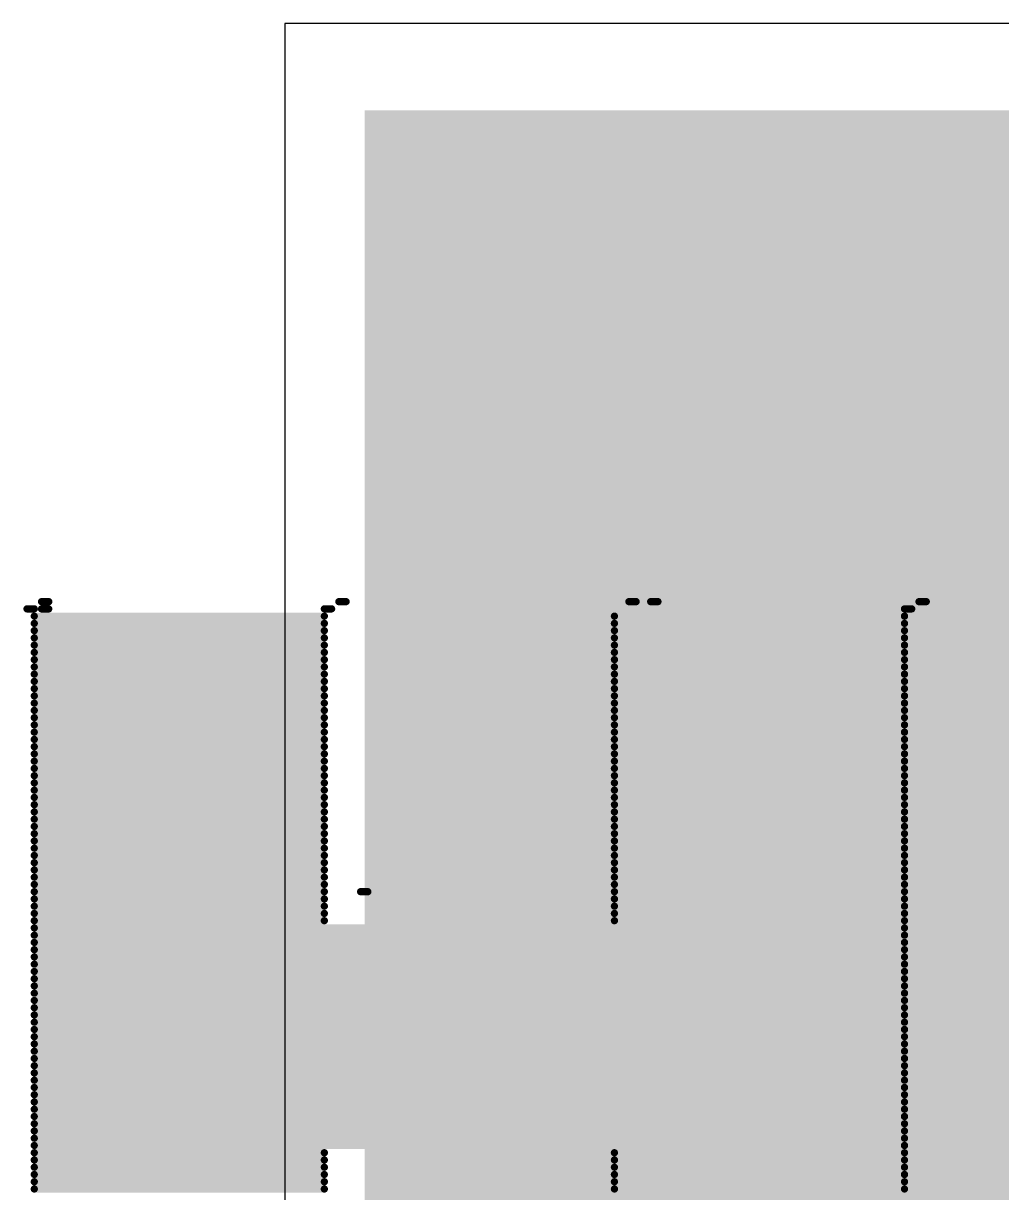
# Model space of a CAD drawing. Header units: inches. Extents: x -5 to 433, y -20 to 71.
# Drawn here: x 9.143 to 12.569, y 53.156 to 57.252 of the extents above; entities that cross this region are included whole.
import ezdxf

# ---------------------------------------------------------------- set-up
doc = ezdxf.new("R2010")
doc.units = ezdxf.units.IN
doc.layers.add('Bottom Overlay', color=54, linetype='Continuous')
doc.layers.add('Top Layer', color=1, linetype='Continuous')

msp = doc.modelspace()

# ---------------------------------------------------------------- hatches: boundary and pattern name
at = {"layer": 'Top Layer'}
for points in [[(10.3378, 55.626), (76.581, 55.626), (76.581, 56.9468), (10.3378, 56.9468)], [(10.3378, 7.1882), (15.6972, 7.1882), (15.6972, 56.9468), (10.3378, 56.9468)]]:
    msp.add_hatch(color=1, dxfattribs=at).paths.add_polyline_path(points)

# ---------------------------------------------------------------- linework, layer by layer
at = {"layer": 'Bottom Overlay', "const_width": 0.0254}
for points in [[(9.1554, 55.2006), (9.1808, 55.2006)], [(9.2062, 55.226), (9.2316, 55.226)], [(9.2062, 55.2006), (9.2316, 55.2006)], [(10.1968, 55.2006), (10.2222, 55.2006)], [(10.2476, 55.226), (10.273, 55.226)], [(11.2636, 55.226), (11.289, 55.226)], [(11.3398, 55.226), (11.3652, 55.226)], [(12.2288, 55.2006), (12.2542, 55.2006)], [(12.2796, 55.226), (12.305, 55.226)], [(9.1808, 55.1752), (10.1968, 55.1752)], [(11.2128, 55.1752), (12.2288, 55.1752)], [(9.1808, 55.1498), (10.1968, 55.1498)], [(9.1808, 55.1244), (10.1968, 55.1244)], [(11.2128, 55.1498), (12.2288, 55.1498)], [(11.2128, 55.1244), (12.2288, 55.1244)], [(9.1808, 55.099), (10.1968, 55.099)], [(11.2128, 55.099), (12.2288, 55.099)], [(9.1808, 55.0736), (10.1968, 55.0736)], [(9.1808, 55.0482), (10.1968, 55.0482)], [(11.2128, 55.0736), (12.2288, 55.0736)], [(11.2128, 55.0482), (12.2288, 55.0482)], [(9.1808, 55.0228), (10.1968, 55.0228)], [(9.1808, 54.9974), (10.1968, 54.9974)], [(11.2128, 55.0228), (12.2288, 55.0228)], [(11.2128, 54.9974), (12.2288, 54.9974)], [(9.1808, 54.972), (10.1968, 54.972)], [(11.2128, 54.972), (12.2288, 54.972)], [(9.1808, 54.9466), (10.1968, 54.9466)], [(9.1808, 54.9212), (10.1968, 54.9212)], [(11.2128, 54.9466), (12.2288, 54.9466)], [(11.2128, 54.9212), (12.2288, 54.9212)], [(9.1808, 54.8958), (10.1968, 54.8958)], [(9.1808, 54.8704), (10.1968, 54.8704)], [(11.2128, 54.8958), (12.2288, 54.8958)], [(11.2128, 54.8704), (12.2288, 54.8704)], [(9.1808, 54.845), (10.1968, 54.845)], [(11.2128, 54.845), (12.2288, 54.845)], [(9.1808, 54.8196), (10.1968, 54.8196)], [(9.1808, 54.7942), (10.1968, 54.7942)], [(11.2128, 54.8196), (12.2288, 54.8196)], [(11.2128, 54.7942), (12.2288, 54.7942)], [(9.1808, 54.7688), (10.1968, 54.7688)], [(11.2128, 54.7688), (12.2288, 54.7688)], [(9.1808, 54.7434), (10.1968, 54.7434)], [(9.1808, 54.718), (10.1968, 54.718)], [(11.2128, 54.7434), (12.2288, 54.7434)], [(11.2128, 54.718), (12.2288, 54.718)], [(9.1808, 54.6926), (10.1968, 54.6926)], [(9.1808, 54.6672), (10.1968, 54.6672)], [(11.2128, 54.6926), (12.2288, 54.6926)], [(11.2128, 54.6672), (12.2288, 54.6672)], [(9.1808, 54.6418), (10.1968, 54.6418)], [(11.2128, 54.6418), (12.2288, 54.6418)], [(9.1808, 54.6164), (10.1968, 54.6164)], [(9.1808, 54.591), (10.1968, 54.591)], [(11.2128, 54.6164), (12.2288, 54.6164)], [(11.2128, 54.591), (12.2288, 54.591)], [(9.1808, 54.5656), (10.1968, 54.5656)], [(11.2128, 54.5656), (12.2288, 54.5656)], [(9.1808, 54.5402), (10.1968, 54.5402)], [(9.1808, 54.5148), (10.1968, 54.5148)], [(11.2128, 54.5402), (12.2288, 54.5402)], [(11.2128, 54.5148), (12.2288, 54.5148)], [(9.1808, 54.4894), (10.1968, 54.4894)], [(9.1808, 54.464), (10.1968, 54.464)], [(11.2128, 54.4894), (12.2288, 54.4894)], [(11.2128, 54.464), (12.2288, 54.464)], [(9.1808, 54.4386), (10.1968, 54.4386)], [(11.2128, 54.4386), (12.2288, 54.4386)], [(9.1808, 54.4132), (10.1968, 54.4132)], [(9.1808, 54.3878), (10.1968, 54.3878)], [(11.2128, 54.4132), (12.2288, 54.4132)], [(11.2128, 54.3878), (12.2288, 54.3878)], [(9.1808, 54.3624), (10.1968, 54.3624)], [(11.2128, 54.3624), (12.2288, 54.3624)], [(9.1808, 54.337), (10.1968, 54.337)], [(9.1808, 54.3116), (10.1968, 54.3116)], [(11.2128, 54.337), (12.2288, 54.337)], [(11.2128, 54.3116), (12.2288, 54.3116)], [(9.1808, 54.2862), (10.1968, 54.2862)], [(9.1808, 54.2608), (10.1968, 54.2608)], [(11.2128, 54.2862), (12.2288, 54.2862)], [(11.2128, 54.2608), (12.2288, 54.2608)], [(9.1808, 54.2354), (10.1968, 54.2354)], [(11.2128, 54.2354), (12.2288, 54.2354)], [(9.1808, 54.21), (10.1968, 54.21)], [(9.1808, 54.1846), (10.1968, 54.1846)], [(10.3238, 54.21), (10.3492, 54.21)], [(11.2128, 54.21), (12.2288, 54.21)], [(11.2128, 54.1846), (12.2288, 54.1846)], [(9.1808, 54.1592), (10.1968, 54.1592)], [(9.1808, 54.1338), (10.1968, 54.1338)], [(11.2128, 54.1592), (12.2288, 54.1592)], [(11.2128, 54.1338), (12.2288, 54.1338)], [(9.1808, 54.1084), (10.1968, 54.1084)], [(11.2128, 54.1084), (12.2288, 54.1084)], [(9.1808, 54.083), (12.2288, 54.083)], [(9.1808, 54.0576), (12.2288, 54.0576)], [(9.1808, 54.0322), (12.2288, 54.0322)], [(9.1808, 54.0068), (12.2288, 54.0068)], [(9.1808, 53.9814), (12.2288, 53.9814)], [(9.1808, 53.956), (12.2288, 53.956)], [(9.1808, 53.9306), (12.2288, 53.9306)], [(9.1808, 53.9052), (12.2288, 53.9052)], [(9.1808, 53.8798), (12.2288, 53.8798)], [(9.1808, 53.8544), (12.2288, 53.8544)], [(9.1808, 53.829), (12.2288, 53.829)], [(9.1808, 53.8036), (12.2288, 53.8036)], [(9.1808, 53.7782), (12.2288, 53.7782)], [(9.1808, 53.7528), (12.2288, 53.7528)], [(9.1808, 53.7274), (12.2288, 53.7274)], [(9.1808, 53.702), (12.2288, 53.702)], [(9.1808, 53.6766), (12.2288, 53.6766)], [(9.1808, 53.6512), (12.2288, 53.6512)], [(9.1808, 53.6258), (12.2288, 53.6258)], [(9.1808, 53.6004), (12.2288, 53.6004)], [(9.1808, 53.575), (12.2288, 53.575)], [(9.1808, 53.5496), (12.2288, 53.5496)], [(9.1808, 53.5242), (12.2288, 53.5242)], [(9.1808, 53.4988), (12.2288, 53.4988)], [(9.1808, 53.4734), (12.2288, 53.4734)], [(9.1808, 53.448), (12.2288, 53.448)], [(9.1808, 53.4226), (12.2288, 53.4226)], [(9.1808, 53.3972), (12.2288, 53.3972)], [(9.1808, 53.3718), (12.2288, 53.3718)], [(9.1808, 53.3464), (12.2288, 53.3464)], [(9.1808, 53.321), (12.2288, 53.321)], [(9.1808, 53.2956), (10.1968, 53.2956)], [(11.2128, 53.2956), (12.2288, 53.2956)], [(9.1808, 53.2702), (10.1968, 53.2702)], [(9.1808, 53.2448), (10.1968, 53.2448)], [(11.2128, 53.2702), (12.2288, 53.2702)], [(11.2128, 53.2448), (12.2288, 53.2448)], [(9.1808, 53.2194), (10.1968, 53.2194)], [(9.1808, 53.194), (10.1968, 53.194)], [(11.2128, 53.2194), (12.2288, 53.2194)], [(11.2128, 53.194), (12.2288, 53.194)], [(9.1808, 53.1686), (10.1968, 53.1686)], [(11.2128, 53.1686), (12.2288, 53.1686)]]:
    msp.add_lwpolyline(points, dxfattribs=at)
at = {"layer": 'Bottom Overlay', "const_width": 0.0127}
for points in [[(9.1491, 55.2006, 1), (9.1618, 55.2006, 1)], [(9.1745, 55.2006, 1), (9.1872, 55.2006, 1)], [(9.1999, 55.226, 1), (9.2126, 55.226, 1)], [(9.1999, 55.2006, 1), (9.2126, 55.2006, 1)], [(9.2253, 55.226, 1), (9.238, 55.226, 1)], [(9.2253, 55.2006, 1), (9.238, 55.2006, 1)], [(10.1905, 55.2006, 1), (10.2032, 55.2006, 1)], [(10.2159, 55.2006, 1), (10.2286, 55.2006, 1)], [(10.2413, 55.226, 1), (10.254, 55.226, 1)], [(10.2667, 55.226, 1), (10.2794, 55.226, 1)], [(11.2573, 55.226, 1), (11.27, 55.226, 1)], [(11.2827, 55.226, 1), (11.2954, 55.226, 1)], [(11.3335, 55.226, 1), (11.3462, 55.226, 1)], [(11.3589, 55.226, 1), (11.3716, 55.226, 1)], [(12.2225, 55.2006, 1), (12.2352, 55.2006, 1)], [(12.2479, 55.2006, 1), (12.2606, 55.2006, 1)], [(12.2733, 55.226, 1), (12.286, 55.226, 1)], [(12.2987, 55.226, 1), (12.3114, 55.226, 1)], [(9.1745, 55.1752, 1), (9.1872, 55.1752, 1)], [(10.1905, 55.1752, 1), (10.2032, 55.1752, 1)], [(11.2065, 55.1752, 1), (11.2192, 55.1752, 1)], [(12.2225, 55.1752, 1), (12.2352, 55.1752, 1)], [(9.1745, 55.1498, 1), (9.1872, 55.1498, 1)], [(9.1745, 55.1244, 1), (9.1872, 55.1244, 1)], [(10.1905, 55.1498, 1), (10.2032, 55.1498, 1)], [(10.1905, 55.1244, 1), (10.2032, 55.1244, 1)], [(11.2065, 55.1498, 1), (11.2192, 55.1498, 1)], [(11.2065, 55.1244, 1), (11.2192, 55.1244, 1)], [(12.2225, 55.1498, 1), (12.2352, 55.1498, 1)], [(12.2225, 55.1244, 1), (12.2352, 55.1244, 1)], [(9.1745, 55.099, 1), (9.1872, 55.099, 1)], [(10.1905, 55.099, 1), (10.2032, 55.099, 1)], [(11.2065, 55.099, 1), (11.2192, 55.099, 1)], [(12.2225, 55.099, 1), (12.2352, 55.099, 1)], [(9.1745, 55.0736, 1), (9.1872, 55.0736, 1)], [(9.1745, 55.0482, 1), (9.1872, 55.0482, 1)], [(10.1905, 55.0736, 1), (10.2032, 55.0736, 1)], [(10.1905, 55.0482, 1), (10.2032, 55.0482, 1)], [(11.2065, 55.0736, 1), (11.2192, 55.0736, 1)], [(11.2065, 55.0482, 1), (11.2192, 55.0482, 1)], [(12.2225, 55.0736, 1), (12.2352, 55.0736, 1)], [(12.2225, 55.0482, 1), (12.2352, 55.0482, 1)], [(9.1745, 55.0228, 1), (9.1872, 55.0228, 1)], [(9.1745, 54.9974, 1), (9.1872, 54.9974, 1)], [(10.1905, 55.0228, 1), (10.2032, 55.0228, 1)], [(10.1905, 54.9974, 1), (10.2032, 54.9974, 1)], [(11.2065, 55.0228, 1), (11.2192, 55.0228, 1)], [(11.2065, 54.9974, 1), (11.2192, 54.9974, 1)], [(12.2225, 55.0228, 1), (12.2352, 55.0228, 1)], [(12.2225, 54.9974, 1), (12.2352, 54.9974, 1)], [(9.1745, 54.972, 1), (9.1872, 54.972, 1)], [(10.1905, 54.972, 1), (10.2032, 54.972, 1)], [(11.2065, 54.972, 1), (11.2192, 54.972, 1)], [(12.2225, 54.972, 1), (12.2352, 54.972, 1)], [(9.1745, 54.9466, 1), (9.1872, 54.9466, 1)], [(9.1745, 54.9212, 1), (9.1872, 54.9212, 1)], [(10.1905, 54.9466, 1), (10.2032, 54.9466, 1)], [(10.1905, 54.9212, 1), (10.2032, 54.9212, 1)], [(11.2065, 54.9466, 1), (11.2192, 54.9466, 1)], [(11.2065, 54.9212, 1), (11.2192, 54.9212, 1)], [(12.2225, 54.9466, 1), (12.2352, 54.9466, 1)], [(12.2225, 54.9212, 1), (12.2352, 54.9212, 1)], [(9.1745, 54.8958, 1), (9.1872, 54.8958, 1)], [(9.1745, 54.8704, 1), (9.1872, 54.8704, 1)], [(10.1905, 54.8958, 1), (10.2032, 54.8958, 1)], [(10.1905, 54.8704, 1), (10.2032, 54.8704, 1)], [(11.2065, 54.8958, 1), (11.2192, 54.8958, 1)], [(11.2065, 54.8704, 1), (11.2192, 54.8704, 1)], [(12.2225, 54.8958, 1), (12.2352, 54.8958, 1)], [(12.2225, 54.8704, 1), (12.2352, 54.8704, 1)], [(9.1745, 54.845, 1), (9.1872, 54.845, 1)], [(10.1905, 54.845, 1), (10.2032, 54.845, 1)], [(11.2065, 54.845, 1), (11.2192, 54.845, 1)], [(12.2225, 54.845, 1), (12.2352, 54.845, 1)], [(9.1745, 54.8196, 1), (9.1872, 54.8196, 1)], [(9.1745, 54.7942, 1), (9.1872, 54.7942, 1)], [(10.1905, 54.8196, 1), (10.2032, 54.8196, 1)], [(10.1905, 54.7942, 1), (10.2032, 54.7942, 1)], [(11.2065, 54.8196, 1), (11.2192, 54.8196, 1)], [(11.2065, 54.7942, 1), (11.2192, 54.7942, 1)], [(12.2225, 54.8196, 1), (12.2352, 54.8196, 1)], [(12.2225, 54.7942, 1), (12.2352, 54.7942, 1)], [(9.1745, 54.7688, 1), (9.1872, 54.7688, 1)], [(10.1905, 54.7688, 1), (10.2032, 54.7688, 1)], [(11.2065, 54.7688, 1), (11.2192, 54.7688, 1)], [(12.2225, 54.7688, 1), (12.2352, 54.7688, 1)], [(9.1745, 54.7434, 1), (9.1872, 54.7434, 1)], [(9.1745, 54.718, 1), (9.1872, 54.718, 1)], [(10.1905, 54.7434, 1), (10.2032, 54.7434, 1)], [(10.1905, 54.718, 1), (10.2032, 54.718, 1)], [(11.2065, 54.7434, 1), (11.2192, 54.7434, 1)], [(11.2065, 54.718, 1), (11.2192, 54.718, 1)], [(12.2225, 54.7434, 1), (12.2352, 54.7434, 1)], [(12.2225, 54.718, 1), (12.2352, 54.718, 1)], [(9.1745, 54.6926, 1), (9.1872, 54.6926, 1)], [(9.1745, 54.6672, 1), (9.1872, 54.6672, 1)], [(10.1905, 54.6926, 1), (10.2032, 54.6926, 1)], [(10.1905, 54.6672, 1), (10.2032, 54.6672, 1)], [(11.2065, 54.6926, 1), (11.2192, 54.6926, 1)], [(11.2065, 54.6672, 1), (11.2192, 54.6672, 1)], [(12.2225, 54.6926, 1), (12.2352, 54.6926, 1)], [(12.2225, 54.6672, 1), (12.2352, 54.6672, 1)], [(9.1745, 54.6418, 1), (9.1872, 54.6418, 1)], [(10.1905, 54.6418, 1), (10.2032, 54.6418, 1)], [(11.2065, 54.6418, 1), (11.2192, 54.6418, 1)], [(12.2225, 54.6418, 1), (12.2352, 54.6418, 1)], [(9.1745, 54.6164, 1), (9.1872, 54.6164, 1)], [(9.1745, 54.591, 1), (9.1872, 54.591, 1)], [(10.1905, 54.6164, 1), (10.2032, 54.6164, 1)], [(10.1905, 54.591, 1), (10.2032, 54.591, 1)], [(11.2065, 54.6164, 1), (11.2192, 54.6164, 1)], [(11.2065, 54.591, 1), (11.2192, 54.591, 1)], [(12.2225, 54.6164, 1), (12.2352, 54.6164, 1)], [(12.2225, 54.591, 1), (12.2352, 54.591, 1)], [(9.1745, 54.5656, 1), (9.1872, 54.5656, 1)], [(10.1905, 54.5656, 1), (10.2032, 54.5656, 1)], [(11.2065, 54.5656, 1), (11.2192, 54.5656, 1)], [(12.2225, 54.5656, 1), (12.2352, 54.5656, 1)], [(9.1745, 54.5402, 1), (9.1872, 54.5402, 1)], [(9.1745, 54.5148, 1), (9.1872, 54.5148, 1)], [(10.1905, 54.5402, 1), (10.2032, 54.5402, 1)], [(10.1905, 54.5148, 1), (10.2032, 54.5148, 1)], [(11.2065, 54.5402, 1), (11.2192, 54.5402, 1)], [(11.2065, 54.5148, 1), (11.2192, 54.5148, 1)], [(12.2225, 54.5402, 1), (12.2352, 54.5402, 1)], [(12.2225, 54.5148, 1), (12.2352, 54.5148, 1)], [(9.1745, 54.4894, 1), (9.1872, 54.4894, 1)], [(9.1745, 54.464, 1), (9.1872, 54.464, 1)], [(10.1905, 54.4894, 1), (10.2032, 54.4894, 1)], [(10.1905, 54.464, 1), (10.2032, 54.464, 1)], [(11.2065, 54.4894, 1), (11.2192, 54.4894, 1)], [(11.2065, 54.464, 1), (11.2192, 54.464, 1)], [(12.2225, 54.4894, 1), (12.2352, 54.4894, 1)], [(12.2225, 54.464, 1), (12.2352, 54.464, 1)], [(9.1745, 54.4386, 1), (9.1872, 54.4386, 1)], [(10.1905, 54.4386, 1), (10.2032, 54.4386, 1)], [(11.2065, 54.4386, 1), (11.2192, 54.4386, 1)], [(12.2225, 54.4386, 1), (12.2352, 54.4386, 1)], [(9.1745, 54.4132, 1), (9.1872, 54.4132, 1)], [(9.1745, 54.3878, 1), (9.1872, 54.3878, 1)], [(10.1905, 54.4132, 1), (10.2032, 54.4132, 1)], [(10.1905, 54.3878, 1), (10.2032, 54.3878, 1)], [(11.2065, 54.4132, 1), (11.2192, 54.4132, 1)], [(11.2065, 54.3878, 1), (11.2192, 54.3878, 1)], [(12.2225, 54.4132, 1), (12.2352, 54.4132, 1)], [(12.2225, 54.3878, 1), (12.2352, 54.3878, 1)], [(9.1745, 54.3624, 1), (9.1872, 54.3624, 1)], [(10.1905, 54.3624, 1), (10.2032, 54.3624, 1)], [(11.2065, 54.3624, 1), (11.2192, 54.3624, 1)], [(12.2225, 54.3624, 1), (12.2352, 54.3624, 1)], [(9.1745, 54.337, 1), (9.1872, 54.337, 1)], [(9.1745, 54.3116, 1), (9.1872, 54.3116, 1)], [(10.1905, 54.337, 1), (10.2032, 54.337, 1)], [(10.1905, 54.3116, 1), (10.2032, 54.3116, 1)], [(11.2065, 54.337, 1), (11.2192, 54.337, 1)], [(11.2065, 54.3116, 1), (11.2192, 54.3116, 1)], [(12.2225, 54.337, 1), (12.2352, 54.337, 1)], [(12.2225, 54.3116, 1), (12.2352, 54.3116, 1)], [(9.1745, 54.2862, 1), (9.1872, 54.2862, 1)], [(9.1745, 54.2608, 1), (9.1872, 54.2608, 1)], [(10.1905, 54.2862, 1), (10.2032, 54.2862, 1)], [(10.1905, 54.2608, 1), (10.2032, 54.2608, 1)], [(11.2065, 54.2862, 1), (11.2192, 54.2862, 1)], [(11.2065, 54.2608, 1), (11.2192, 54.2608, 1)], [(12.2225, 54.2862, 1), (12.2352, 54.2862, 1)], [(12.2225, 54.2608, 1), (12.2352, 54.2608, 1)], [(9.1745, 54.2354, 1), (9.1872, 54.2354, 1)], [(10.1905, 54.2354, 1), (10.2032, 54.2354, 1)], [(11.2065, 54.2354, 1), (11.2192, 54.2354, 1)], [(12.2225, 54.2354, 1), (12.2352, 54.2354, 1)], [(9.1745, 54.21, 1), (9.1872, 54.21, 1)], [(9.1745, 54.1846, 1), (9.1872, 54.1846, 1)], [(10.1905, 54.21, 1), (10.2032, 54.21, 1)], [(10.1905, 54.1846, 1), (10.2032, 54.1846, 1)], [(10.3175, 54.21, 1), (10.3302, 54.21, 1)], [(10.3429, 54.21, 1), (10.3556, 54.21, 1)], [(11.2065, 54.21, 1), (11.2192, 54.21, 1)], [(11.2065, 54.1846, 1), (11.2192, 54.1846, 1)], [(12.2225, 54.21, 1), (12.2352, 54.21, 1)], [(12.2225, 54.1846, 1), (12.2352, 54.1846, 1)], [(9.1745, 54.1592, 1), (9.1872, 54.1592, 1)], [(9.1745, 54.1338, 1), (9.1872, 54.1338, 1)], [(10.1905, 54.1592, 1), (10.2032, 54.1592, 1)], [(10.1905, 54.1338, 1), (10.2032, 54.1338, 1)], [(11.2065, 54.1592, 1), (11.2192, 54.1592, 1)], [(11.2065, 54.1338, 1), (11.2192, 54.1338, 1)], [(12.2225, 54.1592, 1), (12.2352, 54.1592, 1)], [(12.2225, 54.1338, 1), (12.2352, 54.1338, 1)], [(9.1745, 54.1084, 1), (9.1872, 54.1084, 1)], [(10.1905, 54.1084, 1), (10.2032, 54.1084, 1)], [(11.2065, 54.1084, 1), (11.2192, 54.1084, 1)], [(12.2225, 54.1084, 1), (12.2352, 54.1084, 1)], [(9.1745, 54.083, 1), (9.1872, 54.083, 1)], [(9.1745, 54.0576, 1), (9.1872, 54.0576, 1)], [(12.2225, 54.083, 1), (12.2352, 54.083, 1)], [(12.2225, 54.0576, 1), (12.2352, 54.0576, 1)], [(9.1745, 54.0322, 1), (9.1872, 54.0322, 1)], [(12.2225, 54.0322, 1), (12.2352, 54.0322, 1)], [(9.1745, 54.0068, 1), (9.1872, 54.0068, 1)], [(9.1745, 53.9814, 1), (9.1872, 53.9814, 1)], [(12.2225, 54.0068, 1), (12.2352, 54.0068, 1)], [(12.2225, 53.9814, 1), (12.2352, 53.9814, 1)], [(9.1745, 53.956, 1), (9.1872, 53.956, 1)], [(9.1745, 53.9306, 1), (9.1872, 53.9306, 1)], [(12.2225, 53.956, 1), (12.2352, 53.956, 1)], [(12.2225, 53.9306, 1), (12.2352, 53.9306, 1)], [(9.1745, 53.9052, 1), (9.1872, 53.9052, 1)], [(12.2225, 53.9052, 1), (12.2352, 53.9052, 1)], [(9.1745, 53.8798, 1), (9.1872, 53.8798, 1)], [(9.1745, 53.8544, 1), (9.1872, 53.8544, 1)], [(12.2225, 53.8798, 1), (12.2352, 53.8798, 1)], [(12.2225, 53.8544, 1), (12.2352, 53.8544, 1)], [(9.1745, 53.829, 1), (9.1872, 53.829, 1)], [(12.2225, 53.829, 1), (12.2352, 53.829, 1)], [(9.1745, 53.8036, 1), (9.1872, 53.8036, 1)], [(9.1745, 53.7782, 1), (9.1872, 53.7782, 1)], [(12.2225, 53.8036, 1), (12.2352, 53.8036, 1)], [(12.2225, 53.7782, 1), (12.2352, 53.7782, 1)], [(9.1745, 53.7528, 1), (9.1872, 53.7528, 1)], [(9.1745, 53.7274, 1), (9.1872, 53.7274, 1)], [(12.2225, 53.7528, 1), (12.2352, 53.7528, 1)], [(12.2225, 53.7274, 1), (12.2352, 53.7274, 1)], [(9.1745, 53.702, 1), (9.1872, 53.702, 1)], [(12.2225, 53.702, 1), (12.2352, 53.702, 1)], [(9.1745, 53.6766, 1), (9.1872, 53.6766, 1)], [(9.1745, 53.6512, 1), (9.1872, 53.6512, 1)], [(12.2225, 53.6766, 1), (12.2352, 53.6766, 1)], [(12.2225, 53.6512, 1), (12.2352, 53.6512, 1)], [(9.1745, 53.6258, 1), (9.1872, 53.6258, 1)], [(9.1745, 53.6004, 1), (9.1872, 53.6004, 1)], [(12.2225, 53.6258, 1), (12.2352, 53.6258, 1)], [(12.2225, 53.6004, 1), (12.2352, 53.6004, 1)], [(9.1745, 53.575, 1), (9.1872, 53.575, 1)], [(12.2225, 53.575, 1), (12.2352, 53.575, 1)], [(9.1745, 53.5496, 1), (9.1872, 53.5496, 1)], [(9.1745, 53.5242, 1), (9.1872, 53.5242, 1)], [(12.2225, 53.5496, 1), (12.2352, 53.5496, 1)], [(12.2225, 53.5242, 1), (12.2352, 53.5242, 1)], [(9.1745, 53.4988, 1), (9.1872, 53.4988, 1)], [(12.2225, 53.4988, 1), (12.2352, 53.4988, 1)], [(9.1745, 53.4734, 1), (9.1872, 53.4734, 1)], [(9.1745, 53.448, 1), (9.1872, 53.448, 1)], [(12.2225, 53.4734, 1), (12.2352, 53.4734, 1)], [(12.2225, 53.448, 1), (12.2352, 53.448, 1)], [(9.1745, 53.4226, 1), (9.1872, 53.4226, 1)], [(9.1745, 53.3972, 1), (9.1872, 53.3972, 1)], [(12.2225, 53.4226, 1), (12.2352, 53.4226, 1)], [(12.2225, 53.3972, 1), (12.2352, 53.3972, 1)], [(9.1745, 53.3718, 1), (9.1872, 53.3718, 1)], [(12.2225, 53.3718, 1), (12.2352, 53.3718, 1)], [(9.1745, 53.3464, 1), (9.1872, 53.3464, 1)], [(9.1745, 53.321, 1), (9.1872, 53.321, 1)], [(12.2225, 53.3464, 1), (12.2352, 53.3464, 1)], [(12.2225, 53.321, 1), (12.2352, 53.321, 1)], [(9.1745, 53.2956, 1), (9.1872, 53.2956, 1)], [(10.1905, 53.2956, 1), (10.2032, 53.2956, 1)], [(11.2065, 53.2956, 1), (11.2192, 53.2956, 1)], [(12.2225, 53.2956, 1), (12.2352, 53.2956, 1)], [(9.1745, 53.2702, 1), (9.1872, 53.2702, 1)], [(9.1745, 53.2448, 1), (9.1872, 53.2448, 1)], [(10.1905, 53.2702, 1), (10.2032, 53.2702, 1)], [(10.1905, 53.2448, 1), (10.2032, 53.2448, 1)], [(11.2065, 53.2702, 1), (11.2192, 53.2702, 1)], [(11.2065, 53.2448, 1), (11.2192, 53.2448, 1)], [(12.2225, 53.2702, 1), (12.2352, 53.2702, 1)], [(12.2225, 53.2448, 1), (12.2352, 53.2448, 1)], [(9.1745, 53.2194, 1), (9.1872, 53.2194, 1)], [(9.1745, 53.194, 1), (9.1872, 53.194, 1)], [(10.1905, 53.2194, 1), (10.2032, 53.2194, 1)], [(10.1905, 53.194, 1), (10.2032, 53.194, 1)], [(11.2065, 53.2194, 1), (11.2192, 53.2194, 1)], [(11.2065, 53.194, 1), (11.2192, 53.194, 1)], [(12.2225, 53.2194, 1), (12.2352, 53.2194, 1)], [(12.2225, 53.194, 1), (12.2352, 53.194, 1)], [(9.1745, 53.1686, 1), (9.1872, 53.1686, 1)], [(10.1905, 53.1686, 1), (10.2032, 53.1686, 1)], [(11.2065, 53.1686, 1), (11.2192, 53.1686, 1)], [(12.2225, 53.1686, 1), (12.2352, 53.1686, 1)]]:
    msp.add_lwpolyline(points, format="xyb", close=True, dxfattribs=at)
at = {"layer": 'Top Layer'}
for p, q in [((76.5745, 57.2516), (10.0584, 57.2516)), ((10.0584, 57.2516), (10.0584, 55.4764)), ((10.0584, 55.4764), (10.0584, 55.0313)), ((10.0584, 55.0313), (10.0584, 52.8618))]:
    msp.add_line(p, q, dxfattribs=at)

doc.saveas('drawing.dxf')
